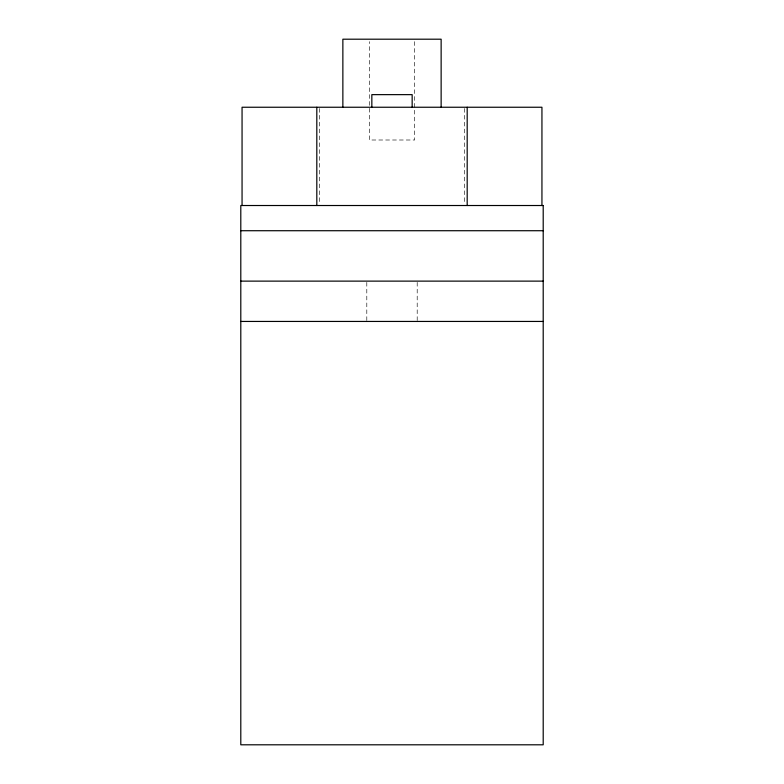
<?xml version="1.0" encoding="UTF-8"?>
<svg xmlns="http://www.w3.org/2000/svg" width="784" height="784" viewBox="0 0 784 784"><rect width="100%" height="100%" fill="white"/><g stroke="black" fill="none" stroke-linecap="round" stroke-linejoin="round"><path stroke-width="0.59" stroke-dasharray="3.92 2.94" d="M464.54 108.457L464.54 204.31M417.196 282.338L417.196 321.44M414.677 41.63L414.677 140.003L369.323 140.003L369.323 41.63M366.804 282.338L366.804 321.44M319.46 108.457L319.46 204.31"/><path stroke-width="1.18" d="M240.796 230.721L543.204 230.721M240.796 281.123L543.204 281.123M240.796 321.44L543.204 321.44M541.94 205.516L541.94 107.241L242.06 107.241L242.06 205.516M467.186 107.241L467.186 205.516M441.137 107.241L441.137 39.2L342.863 39.2L342.863 107.241M412.159 107.241L412.159 94.639L371.841 94.639L371.841 107.241M316.814 107.241L316.814 205.516M543.204 205.516L240.796 205.516L240.796 744.8L543.204 744.8L543.204 205.516"/></g></svg>
